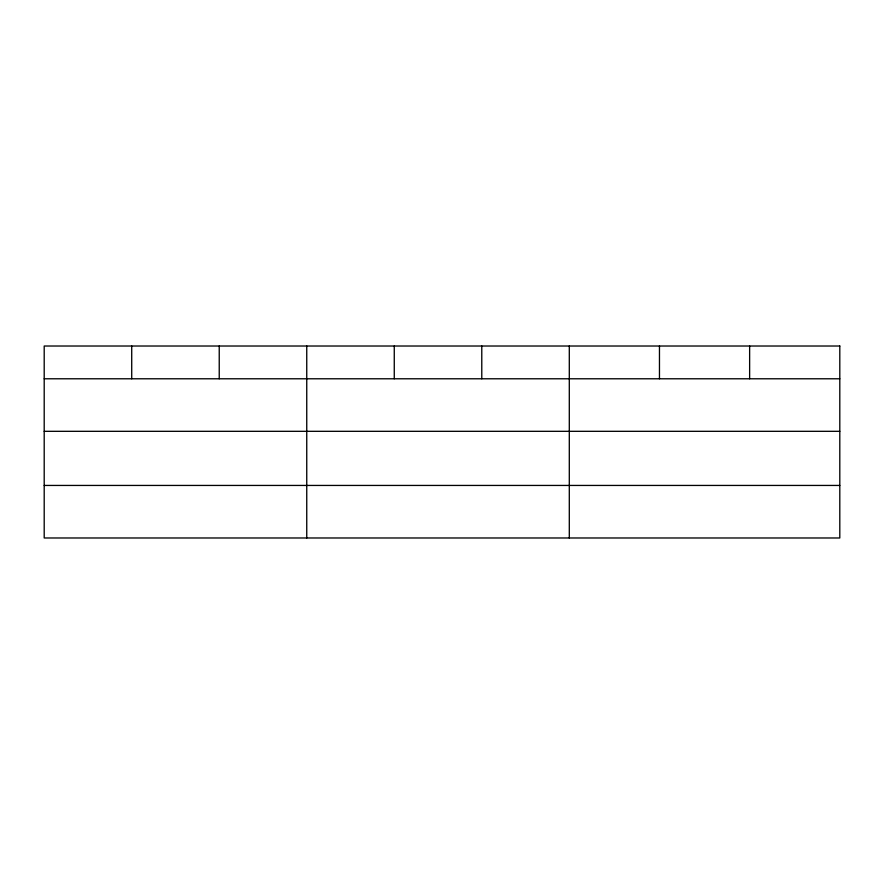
<?xml version="1.0" encoding="UTF-8"?>
<svg xmlns="http://www.w3.org/2000/svg" width="884" height="884" viewBox="0 0 884 884"><rect width="100%" height="100%" fill="white"/><g stroke="black" fill="none" stroke-linecap="round" stroke-linejoin="round"><path stroke-width="1.33" d="M44.2 378.783L839.8 378.783M44.2 431.315L839.8 431.315M44.2 485.438L839.8 485.438M749.632 346.02L749.632 378.783M659.464 346.02L659.464 378.783M569.296 346.02L569.296 537.98M481.78 346.02L481.78 378.783M394.264 346.02L394.264 378.783M306.748 346.02L306.748 537.98M219.232 346.02L219.232 378.783M131.716 346.02L131.716 378.783M839.8 346.02L44.2 346.02L44.2 537.98L839.8 537.98L839.8 346.02"/></g></svg>
